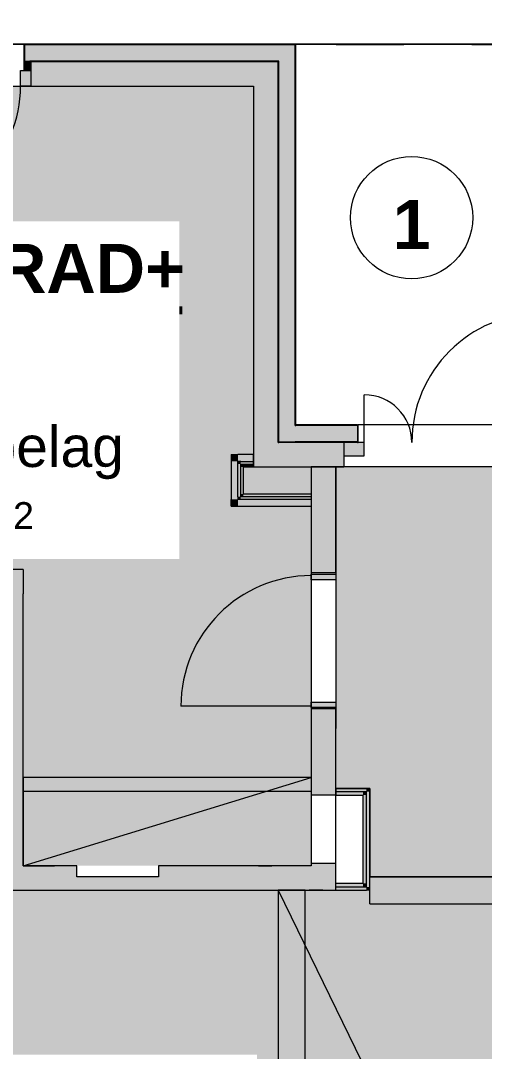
# Model space of a CAD drawing. Header units: metres. Extents: x -3.9 to 83, y -38 to 6.2.
# Drawn here: x 42.88 to 46.3, y -9.96 to -2.38 of the extents above; entities that cross this region are included whole.
import ezdxf

# ---------------------------------------------------------------- set-up
doc = ezdxf.new("R2010")
doc.units = ezdxf.units.M
doc.header["$MEASUREMENT"] = 0
doc.set_wipeout_variables(frame=1)
for name, pattern in [('Baufluchtlinie', [0.013, 0.008, -0.005]), ('Dampfsperre', [0.003, 0.0015, -0.0015]), ('Schnittlinie', [0.006, 0.003, -0.0015, 0, -0.0015]), ('UNSICHTBAR', [0.4, 0, -0.4]), ('Untersicht', [0.001, 0.0005, -0.0005]), ('Untersicht 1_1', [0.075, 0.025, -0.05]), ('Wipeout_Contour', [1, 0, -1])]:
    doc.linetypes.add(name, pattern=pattern)
for name, color, linetype in [('0._Erdgeschoß PP Icon_1_0', 7, 'Continuous'), ('0._Erdgeschoß PP Icon_1_110 Wand Aussen', 7, 'Continuous'), ('0._Erdgeschoß PP Icon_1_120 Wand Innen tragend', 7, 'Continuous'), ('0._Erdgeschoß PP Icon_1_130 Wand Innen', 7, 'Continuous'), ('0._Erdgeschoß PP Icon_1_170 Schachtwände', 7, 'Continuous'), ('0._Erdgeschoß PP Icon_1_230 Decke abgehaengt', 7, 'Continuous'), ('0._Erdgeschoß PP Icon_1_710 Gelände', 7, 'Continuous'), ('0._Erdgeschoß PP Icon_1_810 Raum', 7, 'Continuous'), ('0._Erdgeschoß PP Icon_1_905 VP Beschriftung Übersicht.Übersicht', 7, 'Continuous'), ('0._Erdgeschoß PP Icon_1_Neubau_840 Baulinien', 7, 'Continuous')]:
    doc.layers.add(name, color=color, linetype=linetype)
doc.styles.add('ERSTELLTER_STIL_11', font='arial.ttf')

msp = doc.modelspace()

# ---------------------------------------------------------------- wipeouts: each hides what was drawn before it
at = {"color": 254, "linetype": 'Wipeout_Contour', "lineweight": 0, "ltscale": 193.488375}
msp.add_wipeout([(28.2051, 3.5109), (28.2051, -37.8391), (52.5858, -37.8391), (52.5858, 3.5109)], dxfattribs=at).dxf.layer = '0._Erdgeschoß PP Icon_1_0'

# ---------------------------------------------------------------- next in the draw order: hatches: boundary and pattern name
at = {"layer": '0._Erdgeschoß PP Icon_1_110 Wand Aussen', "linetype": 'Continuous', "lineweight": 0, "true_color": 0x000000}
for points in [[(44.9034, -2.5504), (42.9084, -2.5504), (42.9084, -2.5554), (44.9034, -2.5554)], [(42.9134, -2.7454), (42.9134, -2.5554), (42.9084, -2.5554), (42.9084, -2.7454)], [(42.9134, -2.5554), (42.9134, -2.6754), (44.7834, -2.6754), (44.7834, -2.5554)], [(44.7834, -2.6754), (44.9034, -2.5554), (44.7834, -2.5554)], [(44.7834, -2.6754), (44.9034, -2.6754), (44.9034, -2.5554)], [(44.9034, -2.5554), (44.9084, -2.5504), (44.9034, -2.5504)], [(44.9034, -2.5554), (44.9084, -2.5554), (44.9084, -2.5504)], [(44.9034, -2.5554), (44.9034, -5.3504), (44.9084, -5.3504), (44.9084, -2.5554)], [(42.9534, -2.7454), (42.9534, -2.6754), (42.9134, -2.6754), (42.9134, -2.7454)], [(42.9534, -2.6754), (42.9534, -2.6804), (44.7784, -2.6804), (44.7784, -2.6754)], [(42.9534, -2.6804), (42.9534, -2.7454), (42.9584, -2.7454), (42.9584, -2.6804)], [(42.9584, -2.7454), (42.9584, -2.8604), (44.5984, -2.8604), (44.5984, -2.6804), (42.9584, -2.6804), (42.9584, -2.7454)], [(44.5984, -2.8604), (44.7784, -2.6804), (44.5984, -2.6804)], [(44.5984, -2.8604), (44.7784, -2.8604), (44.7784, -2.6804)], [(44.7784, -2.6804), (44.7834, -2.6754), (44.7784, -2.6754)], [(44.7784, -2.6804), (44.7834, -2.6804), (44.7834, -2.6754)], [(44.7784, -2.6804), (44.7784, -5.4754), (44.7834, -5.4754), (44.7834, -2.6804)], [(44.7834, -2.6754), (44.7834, -5.3554), (44.9034, -5.3554), (44.9034, -2.6754)], [(42.9584, -2.8604), (42.9584, -2.7454), (42.8834, -2.7454), (42.8834, -2.8604)], [(44.5984, -2.8604), (44.5984, -5.4804), (44.7784, -5.4804), (44.7784, -2.8604)], [(44.9034, -5.3554), (44.7834, -5.4754), (44.9034, -5.4754)], [(44.9034, -5.3554), (44.7834, -5.3554), (44.7834, -5.4754)], [(44.9084, -5.3504), (44.9034, -5.3554), (44.9084, -5.3554)], [(44.9084, -5.3504), (44.9034, -5.3504), (44.9034, -5.3554)], [(44.9034, -5.3554), (44.9034, -5.4754), (45.3634, -5.4754), (45.3634, -5.3554)], [(44.9084, -5.3554), (45.3634, -5.3554), (45.3634, -5.3504), (44.9084, -5.3504)], [(45.3634, -5.3504), (45.3634, -5.3554), (45.3634, -5.4804), (45.3684, -5.4804), (45.3684, -5.3504)], [(44.7784, -5.4804), (44.5984, -5.6604), (44.7784, -5.6604)], [(44.7784, -5.4804), (44.5984, -5.4804), (44.5984, -5.6604)], [(44.7834, -5.4754), (44.7784, -5.4804), (44.7834, -5.4804)], [(44.7834, -5.4754), (44.7784, -5.4754), (44.7784, -5.4804)], [(44.7784, -5.4804), (44.7784, -5.6604), (45.2634, -5.6604), (45.2634, -5.5804), (45.2634, -5.4804)], [(44.7834, -5.4754), (44.7834, -5.4804), (45.2634, -5.4804), (45.3634, -5.4804), (45.3634, -5.4754)]]:
    msp.add_hatch(color=18, dxfattribs=at).paths.add_polyline_path(points)
at = {"layer": '0._Erdgeschoß PP Icon_1_110 Wand Aussen', "linetype": 'Continuous', "lineweight": 0, "true_color": 0xffffff}
msp.add_hatch(color=7, dxfattribs=at).paths.add_polyline_path([(45.2634, -5.5804), (45.4134, -5.5804), (45.4134, -5.5454), (45.4134, -5.4804), (45.2634, -5.4804)])
at = {"layer": '0._Erdgeschoß PP Icon_1_120 Wand Innen tragend', "linetype": 'Continuous', "lineweight": 0, "true_color": 0x000000}
for points in [[(45.0234, -5.6604), (45.0234, -6.4404), (45.2034, -6.4404), (45.2034, -5.6604)], [(42.7234, -6.5954), (42.9034, -6.5954), (42.9034, -6.4154)], [(42.7234, -6.4154), (42.7234, -6.5954), (42.9034, -6.4154)], [(42.9034, -8.5954), (42.9034, -6.5954), (42.7234, -6.5954), (42.7234, -8.5954)], [(45.2034, -7.4404), (45.0234, -7.4404), (45.0234, -8.0754), (45.2034, -8.0754)], [(42.7234, -8.5954), (42.7234, -8.7754), (42.9034, -8.5954)], [(42.9034, -8.5954), (42.7234, -8.7754), (42.9034, -8.7754)], [(42.9034, -8.5954), (42.9034, -8.7754), (45.0234, -8.7754), (45.0234, -8.5954), (43.8984, -8.5954), (43.8984, -8.6754), (43.2984, -8.6754), (43.2984, -8.5954)], [(45.0234, -8.5954), (45.2034, -8.5954), (45.2034, -8.5754), (45.0234, -8.5754)], [(45.0234, -8.5954), (45.2034, -8.7754), (45.2034, -8.5954)], [(45.0234, -8.7754), (45.2034, -8.7754), (45.0234, -8.5954)]]:
    msp.add_hatch(color=18, dxfattribs=at).paths.add_polyline_path(points)
at = {"layer": '0._Erdgeschoß PP Icon_1_120 Wand Innen tragend', "linetype": 'Continuous', "lineweight": 0, "true_color": 0xffffff}
for points in [[(45.2034, -6.4504), (45.0234, -6.4504), (45.0234, -6.4904), (45.2034, -6.4904)], [(45.0234, -7.4304), (45.2034, -7.4304), (45.2034, -7.3904), (45.0234, -7.3904)]]:
    msp.add_hatch(color=7, dxfattribs=at).paths.add_polyline_path(points)
at = {"layer": '0._Erdgeschoß PP Icon_1_170 Schachtwände', "linetype": 'Continuous', "lineweight": 0, "true_color": 0x000000}
for points in [[(44.4334, -5.5704), (44.4834, -5.6204), (44.4834, -5.5704)], [(44.4334, -5.6204), (44.4834, -5.6204), (44.4334, -5.5704)], [(44.4834, -5.6204), (44.5984, -5.6204), (44.5984, -5.5704), (44.4834, -5.5704)], [(44.4334, -5.6204), (44.4334, -5.9004), (44.4834, -5.9004), (44.4834, -5.6204)], [(44.4834, -5.6204), (44.5034, -5.6404), (44.5034, -5.6204)], [(44.4834, -5.6404), (44.5034, -5.6404), (44.4834, -5.6204)], [(44.4834, -5.6404), (44.4834, -5.8804), (44.5034, -5.8804), (44.5034, -5.6404)], [(44.5034, -5.6404), (44.5984, -5.6404), (44.5984, -5.6204), (44.5034, -5.6204)], [(44.5034, -5.6404), (44.5234, -5.6604), (44.5234, -5.6404)], [(44.5034, -5.6604), (44.5234, -5.6604), (44.5034, -5.6404)], [(44.5034, -5.6604), (44.5034, -5.8604), (44.5234, -5.8604), (44.5234, -5.6604)], [(44.5234, -5.6604), (44.5984, -5.6604), (44.5984, -5.6404), (44.5234, -5.6404)], [(44.4834, -5.9004), (44.4334, -5.9004), (44.4334, -5.9504)], [(44.4834, -5.9004), (44.4334, -5.9504), (44.4834, -5.9504)], [(44.5034, -5.8804), (44.4834, -5.8804), (44.4834, -5.9004)], [(44.5034, -5.8804), (44.4834, -5.9004), (44.5034, -5.9004)], [(44.4834, -5.9504), (45.0234, -5.9504), (45.0234, -5.9004), (44.4834, -5.9004)], [(44.5234, -5.8604), (44.5034, -5.8604), (44.5034, -5.8804)], [(44.5234, -5.8604), (44.5034, -5.8804), (44.5234, -5.8804)], [(44.5034, -5.9004), (45.0234, -5.9004), (45.0234, -5.8804), (44.5034, -5.8804)], [(44.5234, -5.8804), (45.0234, -5.8804), (45.0234, -5.8604), (44.5234, -5.8604)], [(45.2034, -8.0254), (45.2034, -8.0504), (45.4284, -8.0504), (45.4284, -8.0254)], [(45.4284, -8.0504), (45.4534, -8.0504), (45.4534, -8.0254)], [(45.4284, -8.0254), (45.4284, -8.0504), (45.4534, -8.0254)], [(45.4034, -8.0504), (45.2034, -8.0504), (45.2034, -8.0754), (45.4034, -8.0754)], [(45.4034, -8.0754), (45.4284, -8.0754), (45.4284, -8.0504)], [(45.4034, -8.0754), (45.4284, -8.0504), (45.4034, -8.0504)], [(45.4034, -8.0754), (45.4034, -8.7254), (45.4284, -8.7254), (45.4284, -8.0754)], [(45.4284, -8.0504), (45.4284, -8.7504), (45.4534, -8.7504), (45.4534, -8.0504)], [(45.4034, -8.7254), (45.2034, -8.7254), (45.2034, -8.7504), (45.4034, -8.7504)], [(45.4284, -8.7504), (45.2034, -8.7504), (45.2034, -8.7754), (45.4284, -8.7754)], [(45.4034, -8.7504), (45.4284, -8.7504), (45.4034, -8.7254)], [(45.4034, -8.7254), (45.4284, -8.7504), (45.4284, -8.7254)], [(45.4284, -8.7754), (45.4534, -8.7754), (45.4284, -8.7504)], [(45.4284, -8.7504), (45.4534, -8.7754), (45.4534, -8.7504)]]:
    msp.add_hatch(color=18, dxfattribs=at).paths.add_polyline_path(points)
at = {"layer": '0._Erdgeschoß PP Icon_1_810 Raum', "linetype": 'Continuous', "lineweight": 0, "true_color": 0x191919}
for points in [[(45.0234, -8.5954), (45.0234, -5.6604), (44.5984, -5.6604), (44.5984, -2.8604), (40.7434, -2.8604), (40.7434, -6.4154), (42.9034, -6.4154), (42.9034, -8.5954)], [(46.9584, -15.2354), (46.9584, -8.7754), (46.9584, -5.6604), (45.2034, -5.6604), (45.2034, -8.0254), (45.4534, -8.0254), (45.4534, -8.7754), (45.2034, -8.7754), (42.7434, -8.7754), (42.7434, -8.5954), (42.7434, -8.5879), (42.5834, -8.5879), (42.5834, -8.5654), (40.9034, -8.5654), (40.9034, -8.5879), (40.7434, -8.5879), (40.7434, -8.7754), (40.1134, -8.7754), (38.6534, -8.7754), (38.6534, -9.6854), (38.6534, -11.0754), (38.6534, -11.3254), (40.3584, -11.3254), (40.3584, -9.9854), (44.6234, -9.9854), (44.6234, -11.3254), (45.1284, -11.3254), (45.5784, -11.3254), (45.6284, -11.3254), (45.6284, -13.2354), (45.3784, -13.2354), (45.3784, -17.2404), (46.9584, -17.2404)]]:
    msp.add_hatch(color=250, dxfattribs=at).paths.add_polyline_path(points)

# ---------------------------------------------------------------- next in the draw order: linework, layer by layer
at = {"layer": '0._Erdgeschoß PP Icon_1_110 Wand Aussen', "color": 7, "linetype": 'Baufluchtlinie', "lineweight": 13, "ltscale": 1000}
for p, q in [((41.9584, -2.5504), (42.9084, -2.5504)), ((41.9084, -2.8604), (42.9584, -2.8604))]:
    msp.add_line(p, q, dxfattribs=at)
at = {"layer": '0._Erdgeschoß PP Icon_1_110 Wand Aussen', "color": 7, "linetype": 'Continuous', "lineweight": 13, "ltscale": 1000}
for p, q in [((42.9084, -2.5504), (42.9084, -2.5554)), ((42.9084, -2.7454), (42.9084, -2.5554)), ((42.9084, -2.5554), (42.9134, -2.5554)), ((42.9084, -2.5554), (42.9134, -2.5554)), ((44.7834, -2.5554), (42.9134, -2.5554)), ((42.9134, -2.7454), (42.9134, -2.5554)), ((44.9034, -2.5554), (44.7834, -2.5554)), ((44.9034, -2.5554), (44.7834, -2.5554)), ((44.9034, -2.6754), (44.9034, -2.5554)), ((42.9134, -2.7454), (42.9134, -2.6754)), ((42.9134, -2.6754), (42.9534, -2.6754)), ((42.9134, -2.6754), (42.9534, -2.6754)), ((44.7784, -2.6754), (42.9534, -2.6754)), ((42.9534, -2.7454), (42.9534, -2.6754)), ((44.7834, -2.6754), (44.7784, -2.6754)), ((44.7834, -2.6754), (44.7784, -2.6754)), ((44.7834, -2.6804), (44.7834, -2.6754)), ((44.7834, -5.4754), (44.7834, -2.6804)), ((44.9034, -5.3554), (44.9034, -2.6754)), ((42.9084, -2.7454), (42.9134, -2.7454)), ((42.9134, -2.7454), (42.9534, -2.7454)), ((44.9034, -5.3554), (44.9084, -5.3554)), ((44.9034, -5.3554), (44.9084, -5.3554)), ((45.3634, -5.3554), (44.9084, -5.3554)), ((45.3634, -5.3504), (45.3684, -5.3504)), ((45.3634, -5.3504), (45.3684, -5.3504)), ((45.3634, -5.3554), (45.3634, -5.4804)), ((45.3684, -5.4804), (45.3684, -5.3504)), ((45.3684, -5.4804), (45.3684, -5.3504)), ((44.7834, -5.4754), (44.9034, -5.4754)), ((44.7834, -5.4754), (44.9034, -5.4754)), ((45.3634, -5.4754), (44.9034, -5.4754)), ((45.3634, -5.4804), (45.2634, -5.4804)), ((45.3634, -5.4804), (45.2634, -5.4804)), ((45.3634, -5.4804), (45.2634, -5.4804)), ((45.3634, -5.4804), (45.3684, -5.4804))]:
    msp.add_line(p, q, dxfattribs=at)
at = {"layer": '0._Erdgeschoß PP Icon_1_110 Wand Aussen', "color": 7, "linetype": 'Continuous', "lineweight": 18, "ltscale": 1000}
for p, q in [((44.5984, -2.6804), (42.9584, -2.6804)), ((42.9584, -2.6804), (42.9584, -2.7454)), ((42.9584, -2.6804), (42.9584, -2.7454)), ((44.7784, -2.6804), (44.5984, -2.6804)), ((44.7784, -2.6804), (44.5984, -2.6804)), ((44.7784, -2.8604), (44.7784, -2.6804)), ((42.9584, -2.7454), (42.9584, -2.8604)), ((44.7784, -5.4804), (44.7784, -2.8604)), ((44.7784, -5.4804), (44.7834, -5.4804)), ((44.7784, -5.4804), (44.7834, -5.4804)), ((45.2634, -5.4804), (44.7834, -5.4804)), ((45.2634, -5.4804), (45.2634, -5.5804)), ((45.2634, -5.4804), (45.2634, -5.5804)), ((45.2634, -5.4804), (45.2634, -5.5804)), ((45.2634, -5.5804), (45.2634, -5.6604)), ((45.2634, -5.5804), (45.2634, -5.6604))]:
    msp.add_line(p, q, dxfattribs=at)
at = {"layer": '0._Erdgeschoß PP Icon_1_110 Wand Aussen', "color": 8, "linetype": 'Continuous', "lineweight": 0, "ltscale": 1000}
msp.add_line((45.4134, -5.4804), (45.4134, -5.1304), dxfattribs=at)
at = {"layer": '0._Erdgeschoß PP Icon_1_110 Wand Aussen', "color": 7, "linetype": 'Untersicht 1_1', "lineweight": 13, "ltscale": 1000}
for p, q in [((46.7584, -5.3504), (45.3684, -5.3504)), ((46.8634, -5.6604), (45.2634, -5.6604))]:
    msp.add_line(p, q, dxfattribs=at)
at = {"layer": '0._Erdgeschoß PP Icon_1_110 Wand Aussen', "color": 8, "linetype": 'Continuous', "lineweight": 13, "ltscale": 1000}
for p, q in [((45.4134, -5.4804), (45.2634, -5.4804)), ((45.2634, -5.4804), (45.2634, -5.5804)), ((45.4134, -5.5454), (45.4134, -5.4804)), ((45.2634, -5.5804), (45.4134, -5.5804)), ((45.4134, -5.5804), (45.4134, -5.5454))]:
    msp.add_line(p, q, dxfattribs=at)
at = {"layer": '0._Erdgeschoß PP Icon_1_110 Wand Aussen', "color": 7, "linetype": 'Continuous', "lineweight": 13, "ltscale": 1000, "flags": 128}
for points in [[(44.9034, -2.5504), (42.9084, -2.5504)], [(44.9084, -2.5504), (44.9034, -2.5504)], [(44.9084, -5.3504), (44.9084, -2.5504)], [(45.3634, -5.3504), (44.9084, -5.3504)]]:
    msp.add_lwpolyline(points, dxfattribs=at)
msp.add_lwpolyline([(42.9584, -2.8604), (42.8834, -2.8604), (42.8834, -2.7454), (42.9584, -2.7454)], close=True, dxfattribs=at)
at = {"layer": '0._Erdgeschoß PP Icon_1_110 Wand Aussen', "color": 7, "linetype": 'Continuous', "lineweight": 18, "ltscale": 1000, "flags": 128}
for points in [[(42.9584, -2.8604), (44.5984, -2.8604)], [(44.5984, -2.8604), (44.5984, -5.6604)], [(44.5984, -5.6604), (44.7784, -5.6604)], [(44.7784, -5.6604), (45.2634, -5.6604)]]:
    msp.add_lwpolyline(points, dxfattribs=at)
at = {"layer": '0._Erdgeschoß PP Icon_1_110 Wand Aussen', "color": 8, "linetype": 'Continuous', "lineweight": 0, "ltscale": 1000}
for centre, radius, start, end in [((41.9834, -2.8604), 0.9, 270, 0), ((46.7134, -5.4804), 0.95, 90, 180), ((45.4134, -5.4804), 0.35, 0, 90)]:
    msp.add_arc(centre, radius, start, end, dxfattribs=at)
at = {"layer": '0._Erdgeschoß PP Icon_1_110 Wand Aussen', "color": 7, "linetype": 'Continuous', "lineweight": 13, "ltscale": 1000}
for p in [(42.9134, -2.5554), (42.9534, -2.6754)]:
    msp.add_point(p, dxfattribs=at)
at = {"layer": '0._Erdgeschoß PP Icon_1_110 Wand Aussen', "color": 7, "linetype": 'Continuous', "lineweight": 18, "ltscale": 1000}
for p in [(42.9584, -2.7454), (42.9584, -2.8604)]:
    msp.add_point(p, dxfattribs=at)
at = {"layer": '0._Erdgeschoß PP Icon_1_120 Wand Innen tragend', "color": 7, "linetype": 'Continuous', "lineweight": 18, "ltscale": 1000}
for p, q in [((45.2034, -6.4404), (45.0234, -6.4404)), ((45.2034, -6.4404), (45.0234, -6.4404)), ((45.2034, -6.4404), (45.0234, -6.4404)), ((45.2034, -7.4404), (45.0234, -7.4404)), ((45.2034, -7.4404), (45.0234, -7.4404)), ((45.2034, -7.4404), (45.0234, -7.4404)), ((43.2984, -8.6754), (43.2984, -8.5954)), ((43.8984, -8.5954), (43.8984, -8.6754)), ((43.8984, -8.6754), (43.2984, -8.6754))]:
    msp.add_line(p, q, dxfattribs=at)
at = {"layer": '0._Erdgeschoß PP Icon_1_120 Wand Innen tragend', "color": 7, "linetype": 'Dampfsperre', "lineweight": 13, "ltscale": 1000}
for p, q in [((45.0234, -6.4404), (45.0234, -7.4404)), ((45.2034, -6.4404), (45.2034, -7.4404))]:
    msp.add_line(p, q, dxfattribs=at)
at = {"layer": '0._Erdgeschoß PP Icon_1_120 Wand Innen tragend', "color": 8, "linetype": 'Continuous', "lineweight": 13, "ltscale": 1000}
for p, q in [((45.0234, -6.4904), (45.0234, -6.4504)), ((45.0234, -6.4504), (45.2034, -6.4504)), ((45.2034, -6.4904), (45.0234, -6.4904)), ((45.2034, -6.4504), (45.2034, -6.4904)), ((45.0234, -7.4304), (45.0234, -7.3904)), ((45.0234, -7.3904), (45.2034, -7.3904)), ((45.2034, -7.4304), (45.0234, -7.4304)), ((45.2034, -7.3904), (45.2034, -7.4304))]:
    msp.add_line(p, q, dxfattribs=at)
at = {"layer": '0._Erdgeschoß PP Icon_1_120 Wand Innen tragend', "color": 8, "linetype": 'Continuous', "lineweight": 0, "ltscale": 1000}
msp.add_line((45.0234, -7.4204), (44.0634, -7.4204), dxfattribs=at)
at = {"layer": '0._Erdgeschoß PP Icon_1_120 Wand Innen tragend', "color": 7, "linetype": 'Continuous', "lineweight": 18, "ltscale": 1000, "flags": 128}
for points in [[(45.2034, -5.6604), (45.0234, -5.6604)], [(45.0234, -5.6604), (45.0234, -6.4404)], [(45.2034, -6.4404), (45.2034, -5.6604)], [(42.9034, -6.4154), (40.5634, -6.4154)], [(42.9034, -6.4154), (42.9034, -6.5954)], [(42.9034, -8.5954), (42.9034, -6.5954)], [(45.0234, -7.4404), (45.0234, -8.0754)], [(45.2034, -8.0754), (45.2034, -7.4404)], [(45.2034, -8.0754), (45.0234, -8.0754)], [(43.2984, -8.5954), (42.9034, -8.5954)], [(45.0234, -8.5954), (43.8984, -8.5954)], [(45.0234, -8.5754), (45.0234, -8.5954)], [(45.0234, -8.5754), (45.2034, -8.5754)], [(45.2034, -8.5954), (45.2034, -8.5754)], [(45.2034, -8.7754), (45.2034, -8.5954)], [(42.7234, -8.7754), (45.2034, -8.7754)]]:
    msp.add_lwpolyline(points, dxfattribs=at)
at = {"layer": '0._Erdgeschoß PP Icon_1_120 Wand Innen tragend', "color": 154, "linetype": 'Continuous', "lineweight": 13, "ltscale": 1000, "true_color": 0x004e91, "flags": 128}
for points in [[(45.0234, -8.0754), (45.0234, -8.5754)], [(45.2034, -8.5754), (45.2034, -8.0754)]]:
    msp.add_lwpolyline(points, dxfattribs=at)
at = {"layer": '0._Erdgeschoß PP Icon_1_120 Wand Innen tragend', "color": 8, "linetype": 'Continuous', "lineweight": 0, "ltscale": 1000}
msp.add_arc((45.0234, -7.4204), 0.96, 90, 180, dxfattribs=at)
at = {"layer": '0._Erdgeschoß PP Icon_1_130 Wand Innen', "color": 7, "linetype": 'Schnittlinie', "lineweight": 13, "ltscale": 1000, "flags": 128}
for points in [[(45.0234, -7.9454), (42.9034, -7.9454)], [(42.9034, -7.9454), (42.9034, -7.9579)], [(42.9034, -7.9579), (42.9034, -8.0079)], [(45.0234, -7.9454), (45.0234, -7.9579)], [(45.0234, -7.9579), (45.0234, -8.0079)], [(42.9034, -8.0079), (42.9034, -8.0454)], [(45.0234, -8.0079), (45.0234, -8.0454)], [(42.9034, -8.0454), (45.0234, -8.0454)]]:
    msp.add_lwpolyline(points, dxfattribs=at)
at = {"layer": '0._Erdgeschoß PP Icon_1_170 Schachtwände', "color": 7, "linetype": 'Continuous', "lineweight": 18, "ltscale": 1000}
for p, q in [((44.5034, -5.6204), (44.4834, -5.6204)), ((44.4834, -5.8804), (44.4834, -5.6204)), ((44.5034, -5.6204), (44.4834, -5.6204)), ((44.5034, -5.6204), (44.5984, -5.6204)), ((44.5034, -5.8804), (44.5034, -5.6404)), ((44.5034, -5.6404), (44.5984, -5.6404)), ((44.4834, -5.8804), (44.4834, -5.9004)), ((44.4834, -5.8804), (44.4834, -5.9004)), ((45.0234, -5.9004), (44.4834, -5.9004)), ((45.0234, -5.8804), (44.5034, -5.8804)), ((45.4034, -8.0504), (45.2034, -8.0504)), ((45.4284, -8.0504), (45.4034, -8.0504)), ((45.4284, -8.0754), (45.4284, -8.0504)), ((45.4284, -8.7254), (45.4284, -8.0754)), ((45.2034, -8.7504), (45.4034, -8.7504)), ((45.4034, -8.7504), (45.4284, -8.7504)), ((45.4284, -8.7504), (45.4284, -8.7254))]:
    msp.add_line(p, q, dxfattribs=at)
at = {"layer": '0._Erdgeschoß PP Icon_1_170 Schachtwände', "color": 7, "linetype": 'Continuous', "lineweight": 18, "ltscale": 1000, "flags": 128}
for points in [[(44.4334, -5.5704), (44.4834, -5.5704)], [(44.4334, -5.5704), (44.4334, -5.9004)], [(44.5984, -5.5704), (44.4834, -5.5704)], [(44.5984, -5.6204), (44.5984, -5.5704)], [(44.5234, -5.8604), (44.5234, -5.6604)], [(44.5234, -5.6604), (44.5984, -5.6604)], [(44.5984, -5.6404), (44.5984, -5.6204)], [(44.5984, -5.6604), (44.5984, -5.6404)], [(44.4334, -5.9504), (44.4334, -5.9004)], [(45.0234, -5.8604), (44.5234, -5.8604)], [(45.0234, -5.8604), (45.0234, -5.8804)], [(45.0234, -5.8804), (45.0234, -5.9004)], [(45.0234, -5.9004), (45.0234, -5.9504)], [(44.4334, -5.9504), (45.0234, -5.9504)], [(45.4534, -8.0254), (45.2034, -8.0254)], [(45.2034, -8.0254), (45.2034, -8.0504)], [(45.4534, -8.0254), (45.4534, -8.0504)], [(45.2034, -8.0504), (45.2034, -8.0754)], [(45.2034, -8.0754), (45.4034, -8.0754)], [(45.4034, -8.0754), (45.4034, -8.7254)], [(45.4534, -8.7754), (45.4534, -8.0504)], [(45.4034, -8.7254), (45.2034, -8.7254)], [(45.2034, -8.7504), (45.2034, -8.7254)], [(45.2034, -8.7754), (45.2034, -8.7504)], [(45.2034, -8.7754), (45.4284, -8.7754)], [(45.4534, -8.7754), (45.4284, -8.7754)]]:
    msp.add_lwpolyline(points, dxfattribs=at)
at = {"layer": '0._Erdgeschoß PP Icon_1_230 Decke abgehaengt', "color": 8, "linetype": 'Schnittlinie', "lineweight": 13, "ltscale": 1000}
for p, q in [((42.9034, -8.5954), (45.0234, -7.9454)), ((44.7784, -8.7754), (46.9584, -13.2354))]:
    msp.add_line(p, q, dxfattribs=at)
at = {"layer": '0._Erdgeschoß PP Icon_1_230 Decke abgehaengt', "color": 8, "linetype": 'Schnittlinie', "lineweight": 13, "ltscale": 1000, "flags": 128}
for points in [[(45.2034, -8.0254), (45.4534, -8.0254), (45.4534, -8.6754), (46.9584, -8.6754), (46.9584, -5.6604), (45.2034, -5.6604)], [(45.0234, -7.9454), (42.9034, -7.9454), (42.9034, -8.5954), (45.0234, -8.5954)], [(44.7784, -11.3254), (45.6284, -11.3254), (45.6284, -13.2354), (46.9584, -13.2354), (46.9584, -8.6754), (45.4534, -8.6754), (45.4534, -8.7754), (44.7784, -8.7754)]]:
    msp.add_lwpolyline(points, close=True, dxfattribs=at)
at = {"layer": '0._Erdgeschoß PP Icon_1_230 Decke abgehaengt', "color": 7, "linetype": 'Schnittlinie', "lineweight": 13, "ltscale": 1000, "flags": 128}
for points in [[(46.9584, -8.6754), (45.4534, -8.6754)], [(45.4534, -8.7004), (45.4534, -8.6754)], [(45.4534, -8.7254), (45.4534, -8.7004)], [(44.7784, -8.7754), (44.7784, -11.3254)], [(44.8034, -8.7754), (44.7784, -8.7754)], [(44.8284, -8.7754), (44.8034, -8.7754)], [(44.8784, -8.7754), (44.8284, -8.7754)], [(44.9784, -8.7754), (44.8784, -8.7754)], [(44.9784, -11.3254), (44.9784, -8.7754)], [(45.4534, -8.7754), (45.4534, -8.7254)], [(45.4534, -8.8754), (45.4534, -8.7754)], [(45.4534, -8.8754), (46.9584, -8.8754)]]:
    msp.add_lwpolyline(points, dxfattribs=at)
at = {"layer": '0._Erdgeschoß PP Icon_1_710 Gelände', "color": 83, "linetype": 'Continuous', "lineweight": 13, "ltscale": 1000, "true_color": 0x89cd89}
msp.add_line((41.3254, -2.5506), (50.806, -2.5509), dxfattribs=at)
at = {"layer": '0._Erdgeschoß PP Icon_1_710 Gelände', "color": 8, "linetype": 'Continuous', "lineweight": 0, "ltscale": 1000, "flags": 128}
msp.add_lwpolyline([(52.5858, -2.5504), (34.7023, -2.5504), (28.2051, -2.5127)], dxfattribs=at)
at = {"layer": '0._Erdgeschoß PP Icon_1_905 VP Beschriftung Übersicht.Übersicht', "color": 7, "linetype": 'Continuous', "lineweight": 13, "ltscale": 1000}
msp.add_circle((45.7614, -3.8273), 0.45, dxfattribs=at)
at = {"layer": '0._Erdgeschoß PP Icon_1_Neubau_840 Baulinien', "color": 1, "linetype": 'Untersicht', "lineweight": 25, "ltscale": 1000, "true_color": 0xfb0106, "flags": 128}
msp.add_lwpolyline([(28.2051, -2.5299), (31.8184, -2.5504), (50.8034, -2.5504), (52.5858, -2.5519)], dxfattribs=at)
at = {"layer": '0._Erdgeschoß PP Icon_1_Neubau_840 Baulinien', "color": 254, "linetype": 'UNSICHTBAR', "lineweight": 13, "ltscale": 1000, "true_color": 0xe3e3e3, "flags": 128}
msp.add_lwpolyline([(31.8184, -2.5506), (50.8034, -2.5516), (50.7764, -13.9955), (50.7218, -22.1207), (50.667, -33.8784), (31.8848, -36.5773), (31.8748, -14.7535)], close=True, dxfattribs=at)

# ---------------------------------------------------------------- next in the draw order: texts
at = {"layer": '0._Erdgeschoß PP Icon_1_905 VP Beschriftung Übersicht.Übersicht', "color": 7, "linetype": 'Continuous', "lineweight": 13, "insert": (45.7614, -4.0587), "char_height": 0.360003, "attachment_point": 8, "style": 'ERSTELLTER_STIL_11'}
msp.add_mtext('\\A1;{\\pqc;\\fHelvetica|b1|i0|c0|p0;\\W1.000000;1}', dxfattribs=at)

# ---------------------------------------------------------------- next in the draw order: wipeouts: each hides what was drawn before it
at = {"color": 254, "linetype": 'Wipeout_Contour', "lineweight": 0, "ltscale": 171.925963}
msp.add_wipeout([(41.3136, -5.9057), (44.0281, -5.9057), (44.0281, -4.1572), (41.3136, -4.1572)], dxfattribs=at).dxf.layer = '0._Erdgeschoß PP Icon_1_905 VP Beschriftung Übersicht.Übersicht'

# ---------------------------------------------------------------- next in the draw order: texts
at = {"layer": '0._Erdgeschoß PP Icon_1_905 VP Beschriftung Übersicht.Übersicht', "color": 7, "linetype": 'Continuous', "lineweight": 13, "insert": (41.3136, -4.3234), "char_height": 0.36, "attachment_point": 1, "line_spacing_factor": 1.124462, "style": 'ERSTELLTER_STIL_11'}
msp.add_mtext('\\A1;{\\pql;\\fHelvetica|b1|i0|c0|p0;\\W1.000000;FAHRRAD+\\P\\pql;\\fHelvetica|b1|i0|c0|p0;\\W1.000000;KiWa\\fHelvetica|b0|i0|c0|p0;\\H0.833333x;\\W1.000000; \\P\\pql;\\fHelvetica|b0|i0|c0|p0;\\W1.000000;Plattenbelag}', dxfattribs=at)

# ---------------------------------------------------------------- next in the draw order: wipeouts: each hides what was drawn before it
at = {"color": 254, "linetype": 'Wipeout_Contour', "lineweight": 0, "ltscale": 172.039766}
msp.add_wipeout([(41.3136, -6.339), (44.0508, -6.339), (44.0508, -3.8543), (41.3136, -3.8543)], dxfattribs=at).dxf.layer = '0._Erdgeschoß PP Icon_1_905 VP Beschriftung Übersicht.Übersicht'

# ---------------------------------------------------------------- next in the draw order: texts
at = {"layer": '0._Erdgeschoß PP Icon_1_905 VP Beschriftung Übersicht.Übersicht', "color": 7, "linetype": 'Continuous', "lineweight": 13, "insert": (41.3136, -4.0205), "char_height": 0.36, "attachment_point": 1, "line_spacing_factor": 1.117211, "style": 'ERSTELLTER_STIL_11'}
msp.add_mtext('\\A1;{\\pql;\\fHelvetica|b1|i0|c0|p0;\\W1.000000;FAHRRAD+\\P\\pql;\\fHelvetica|b1|i0|c0|p0;\\W1.000000;KiWa\\P\\pql;\\fHelvetica|b0|i0|c0|p0;\\H0.833333x;\\W1.000000;Plattenbelag\\P\\pql;\\fHelvetica|b0|i0|c0|p0;\\W1.000000;18,65\\fHelvetica|b0|i0|c0|p0;\\W1.000000; m\\fHelvetica|b0|i0|c0|p0;\\W1.000000;\\A1{\\H.66x;\\S2^  ;}}', dxfattribs=at)

doc.saveas('drawing.dxf')
